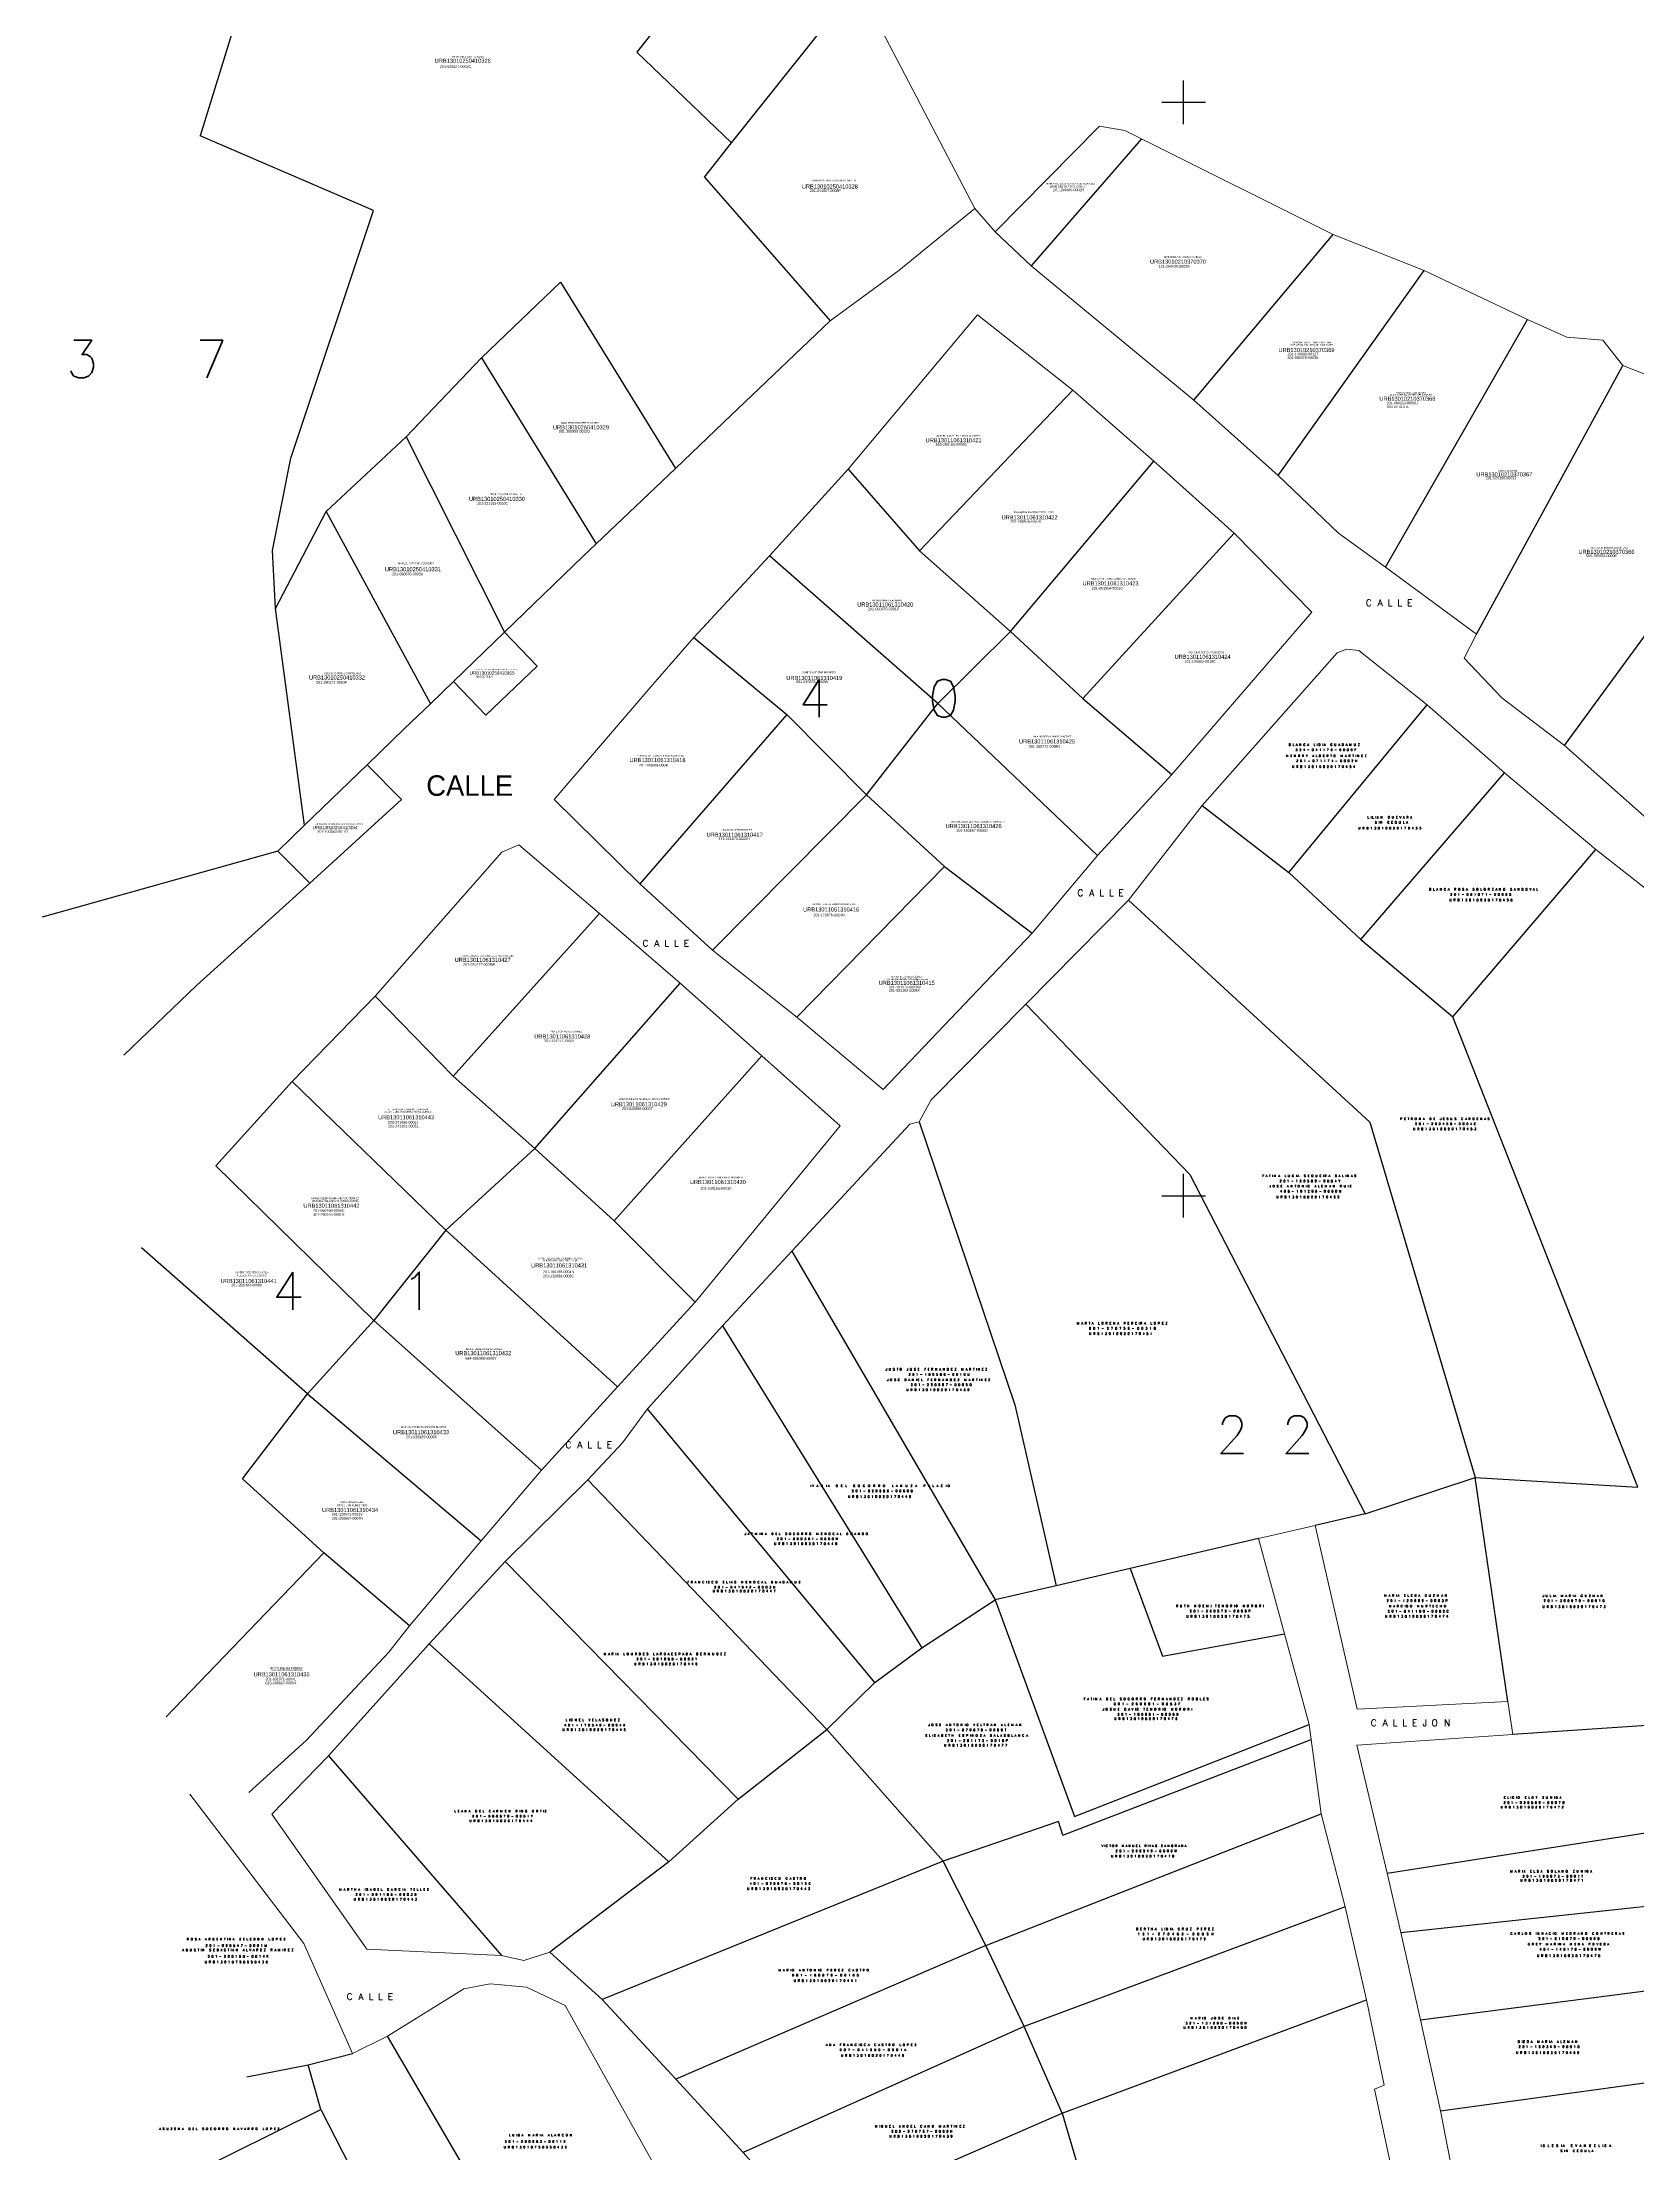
# Model space of a CAD drawing. Header units: metres. Extents: x 619047 to 657292, y 1301217 to 1319844.
# Drawn here: x 648887.1 to 649033, y 1317941.7 to 1318134.8 of the extents above; entities that cross this region are included whole.
import ezdxf

# ---------------------------------------------------------------- set-up
doc = ezdxf.new("R2010")
doc.units = ezdxf.units.M
for name, color, linetype, lineweight in [('101', 3, 'Continuous', 0), ('1ER CEDULA', 7, 'Continuous', 0), ('1ER PROPIETARIO', 150, 'Continuous', 0), ('2DA CEDULA', 7, 'Continuous', 0), ('2DO PROPIETARIO', 7, 'Continuous', 0), ('486', 7, 'Continuous', 0), ('4861', 7, 'Continuous', 0), ('CALLES', 7, 'Continuous', 0), ('NumMZLote', 172, 'Continuous', 0)]:
    doc.layers.add(name, color=color, linetype=linetype, lineweight=lineweight)
doc.layers.add('42', color=7, linetype='Continuous')
doc.layers.add('5', color=7, linetype='Continuous')
doc.styles.add('Style-ENGINEERING', font='ENGINEERING.shx')
doc.styles.add('Style-Txt', font='txt_____.ttf')

# ---------------------------------------------------------------- blocks, each defined once
blk = doc.blocks.new('COORD')
at = {"layer": '42', "color": 2, "linetype": 'Continuous'}
for p, q in [((0, -2), (0, 2)), ((-2, 0), (2, 0))]:
    blk.add_line(p, q, dxfattribs=at)

msp = doc.modelspace()

# ---------------------------------------------------------------- linework, layer by layer
at = {"layer": '486', "color": 7, "linetype": 'Continuous', "lineweight": -3}
for points in [[(648952.61391, 1318148.06793), (648941.47512, 1318133.92837)], [(648907.01768, 1318144.03916), (648901.53325, 1318126.26612)], [(648950.1482, 1318125.63514), (648961.34606, 1318139.72798)], [(648941.47512, 1318133.92837), (648950.1482, 1318125.63514)], [(648909.82635, 1318096.79047), (648917.3826, 1318119.46453), (648901.53325, 1318126.26612)], [(648947.65979, 1318122.5034), (648950.1482, 1318125.63514)], [(648987.63593, 1318126.00841), (648977.54973, 1318114.40433)], [(648947.65979, 1318122.5034), (648959.16873, 1318109.34933)], [(648992.42173, 1318102.09333), (649005.17873, 1318117.25633)], [(649000.12273, 1318095.21833), (649013.49673, 1318113.97233)], [(648927.25854, 1318105.98702), (648934.49523, 1318112.88849), (648945.00171, 1318095.87045)], [(649009.95773, 1318086.83333), (649022.94773, 1318109.46933)], [(648920.36805, 1318098.73988), (648927.25854, 1318105.98702)], [(648927.25854, 1318105.98702), (648937.76502, 1318088.96897)], [(649018.27373, 1318080.69233), (649031.65973, 1318105.27733)], [(648967.3392, 1318088.31669), (648981.34273, 1318103.01333)], [(648913.05479, 1318091.9196), (648920.36805, 1318098.73988)], [(648920.36805, 1318098.73988), (648929.36792, 1318080.87924)], [(649026.31773, 1318070.52933), (649047.27373, 1318099.11133)], [(648908.14992, 1318088.36565), (648909.82635, 1318096.79047)], [(648975.6498, 1318080.94337), (648988.75573, 1318096.53733)], [(648960.79673, 1318095.78933), (648967.3392, 1318088.31669)], [(648908.43046, 1318083.05305), (648913.05479, 1318091.9196)], [(648913.05479, 1318091.9196), (648922.5912, 1318074.33959)], [(648982.27656, 1318074.80928), (648996.10773, 1318089.94033)], [(648908.43046, 1318083.05305), (648908.14992, 1318088.36565)], [(648969.01457, 1318074.34881), (648953.61373, 1318087.87433)], [(648967.3392, 1318088.31669), (648975.6498, 1318080.94337)], [(648911.07791, 1318063.22905), (648908.43046, 1318083.05305)], [(648929.36792, 1318080.87924), (648924.69784, 1318076.37253)], [(648969.01457, 1318074.34881), (648975.6498, 1318080.94337)], [(648975.6498, 1318080.94337), (648982.27656, 1318074.80928)], [(648946.67573, 1318080.40133), (648955.20042, 1318073.34506)], [(648955.20042, 1318073.34506), (648941.75373, 1318057.87133)], [(648955.20042, 1318073.34506), (648962.4725, 1318066.00846)], [(648962.4725, 1318066.00846), (648969.01457, 1318074.34881)], [(648969.01457, 1318074.34881), (648983.61173, 1318060.45833)], [(648982.27656, 1318074.80928), (648990.41473, 1318067.86233)], [(649001.11162, 1318058.9192), (649013.76873, 1318074.23633)], [(648911.07791, 1318063.22905), (648916.79858, 1318068.7496)], [(649007.68832, 1318052.77534), (649020.83973, 1318068.01533)], [(648962.4725, 1318066.00846), (648948.40273, 1318051.79433)], [(648962.4725, 1318066.00846), (648969.61728, 1318059.44781)], [(648993.19773, 1318065.03233), (649001.11162, 1318058.9192)], [(648908.63133, 1318060.86806), (648911.07791, 1318063.22905)], [(648908.63133, 1318060.86806), (648887.09308, 1318054.82482)], [(648911.57573, 1318057.92933), (648908.63133, 1318060.86806)], [(649016.12306, 1318045.71453), (649029.17973, 1318060.99633)], [(648969.61728, 1318059.44781), (648956.10373, 1318045.66833)], [(648969.61728, 1318059.44781), (648977.62373, 1318053.37333)], [(649001.11162, 1318058.9192), (649007.68832, 1318052.77534)], [(648986.44173, 1318056.38733), (649008.5277, 1318036.08437)], [(648924.66315, 1318040.28104), (648938.06573, 1318055.16633)], [(649007.68832, 1318052.77534), (649016.12306, 1318045.71453)], [(648932.15135, 1318033.6533), (648945.45373, 1318048.78833)], [(648917.54673, 1318047.58833), (648924.66315, 1318040.28104)], [(648977.04973, 1318046.86733), (648992.06671, 1318031.27205)], [(649033.02452, 1318002.68484), (649016.12306, 1318045.71453)], [(648939.4002, 1318027.05829), (648952.89973, 1318042.12533)], [(648924.66315, 1318040.28104), (648932.15135, 1318033.6533)], [(648909.96473, 1318039.77833), (648923.99759, 1318026.19526)], [(648967.29073, 1318036.09533), (648976.03562, 1318010.23383)], [(649008.5277, 1318036.08437), (649018.15138, 1318003.57907)], [(648923.99759, 1318026.19526), (648932.15135, 1318033.6533)], [(648932.15135, 1318033.6533), (648939.4002, 1318027.05829)], [(648902.97373, 1318032.06933), (648917.41802, 1318017.94834)], [(648992.06671, 1318031.27205), (649008.08303, 1318000.26419)], [(648939.4002, 1318027.05829), (648946.80073, 1318019.61933)], [(648923.99759, 1318026.19526), (648917.41802, 1318017.94834)], [(648923.99759, 1318026.19526), (648939.70973, 1318011.86933)], [(648911.36257, 1318011.22272), (648896.17573, 1318024.58733)], [(648955.653, 1318024.26631), (648974.23746, 1317992.38798)], [(648917.41802, 1318017.94834), (648911.36257, 1318011.22272)], [(648917.41802, 1318017.94834), (648932.76973, 1318004.25333)], [(648949.32373, 1318017.45233), (648967.55657, 1317987.98733)], [(648905.40126, 1318003.44436), (648911.36257, 1318011.22272)], [(648911.36257, 1318011.22272), (648927.23173, 1317997.77933)], [(648963.24637, 1317984.81799), (648942.45373, 1318009.86133)], [(648976.03562, 1318010.23383), (648979.84367, 1317993.66583)], [(649008.08303, 1318000.26419), (649018.15138, 1318003.57907)], [(649018.15138, 1318003.57907), (649033.02452, 1318002.68484)], [(649021.155, 1317983.07772), (649018.15138, 1318003.57907)], [(648905.40126, 1318003.44436), (648912.84672, 1317996.69399)], [(648958.84228, 1317980.52538), (648936.99073, 1318003.35233)], [(649008.08303, 1318000.26419), (649003.50635, 1317999.19481)], [(648998.34537, 1317997.9889), (648986.61142, 1317995.24717)], [(648912.84672, 1317996.69399), (648898.43873, 1317981.69233)], [(648920.68373, 1317990.01033), (648912.84672, 1317996.69399)], [(648929.42073, 1317995.87733), (648950.75333, 1317974.14895)], [(648986.61142, 1317995.24717), (648979.84367, 1317993.66583)], [(648986.61142, 1317995.24717), (648989.56686, 1317987.22421), (649000.72125, 1317989.28011)], [(648967.55657, 1317987.98733), (648974.23746, 1317992.38798)], [(648979.84367, 1317993.66583), (648974.23746, 1317992.38798)], [(648974.23746, 1317992.38798), (648981.51941, 1317972.58436)], [(648922.47073, 1317988.37333), (648944.40436, 1317968.42243)], [(648963.24637, 1317984.81799), (648967.55657, 1317987.98733)], [(648958.84228, 1317980.52538), (648963.24637, 1317984.81799)], [(648950.75333, 1317974.14895), (648958.84228, 1317980.52538)], [(648958.84228, 1317980.52538), (648969.49583, 1317968.49988)], [(648981.51941, 1317972.58436), (649002.98473, 1317980.98333)], [(649034.76613, 1317980.96418), (649021.59714, 1317980.05993)], [(648980.43775, 1317970.87481), (649003.16664, 1317979.61094)], [(648913.27573, 1317978.12433), (648929.10273, 1317959.85933)], [(648944.40436, 1317968.42243), (648950.75333, 1317974.14895)], [(648973.4092, 1317960.78574), (649004.06673, 1317972.82033)], [(648980.04394, 1317972.11373), (648969.49583, 1317968.49988)], [(648980.43775, 1317970.87481), (648980.04394, 1317972.11373)], [(649010.11073, 1317967.38533), (649036.07467, 1317971.43359)], [(648944.40436, 1317968.42243), (648933.53273, 1317960.16833)], [(648969.49583, 1317968.49988), (648938.31473, 1317955.84833)], [(648973.4092, 1317960.78574), (648969.49583, 1317968.49988)], [(649006.25173, 1317964.29833), (648976.88929, 1317953.36085)], [(649011.34173, 1317961.97033), (649036.34826, 1317964.65284)], [(648973.4092, 1317960.78574), (648945.0365, 1317948.54645)], [(648976.88929, 1317953.36085), (648973.4092, 1317960.78574)], [(648980.37779, 1317945.44549), (649008.20873, 1317955.81233)], [(649013.14273, 1317953.97733), (649034.90595, 1317956.77059)], [(648976.88929, 1317953.36085), (648951.19973, 1317941.85133)], [(648980.37779, 1317945.44549), (648976.88929, 1317953.36085)], [(648930.97423, 1317931.37065), (648918.66573, 1317952.47633)], [(648905.81233, 1317948.7633), (648911.40499, 1317949.86427)], [(648911.40499, 1317949.86427), (648915.47773, 1317950.89033)], [(648912.561, 1317945.77451), (648911.40499, 1317949.86427)], [(649014.97773, 1317945.64333), (649036.32494, 1317948.59278)], [(648892.04773, 1317935.59533), (648912.561, 1317945.77451)], [(648912.561, 1317945.77451), (648917.8962, 1317935.36174)], [(648957.03073, 1317935.26533), (648980.37779, 1317945.44549)], [(648980.37779, 1317945.44549), (648982.81405, 1317937.14566)]]:
    msp.add_lwpolyline(points, dxfattribs=at)
at = {"layer": '4861', "color": 21, "linetype": 'Continuous', "lineweight": 13}
for points in [[(648962.45973, 1318138.66433), (648972.39173, 1318119.63133)], [(648987.63593, 1318126.00841), (648986.11473, 1318126.76733), (648983.78773, 1318127.16433), (648974.24473, 1318117.51033)], [(649005.17873, 1318117.25633), (648987.63593, 1318126.00841)], [(648972.39173, 1318119.63133), (648965.44573, 1318113.95233), (648959.16873, 1318109.34933)], [(648974.24473, 1318117.51033), (648977.54973, 1318114.40433)], [(649013.49673, 1318113.97233), (649005.17873, 1318117.25633)], [(648977.54973, 1318114.40433), (648992.42173, 1318102.09333)], [(649022.94773, 1318109.46933), (649013.49673, 1318113.97233)], [(648960.79673, 1318095.78933), (648972.63773, 1318109.90433)], [(648981.34273, 1318103.01333), (648972.63773, 1318109.90433)], [(648959.16873, 1318109.34933), (648949.40873, 1318100.07333), (648945.00171, 1318095.87045)], [(649031.65973, 1318105.27733), (649029.83273, 1318107.60633), (649026.53673, 1318107.86033), (649022.94773, 1318109.46933)], [(649047.27373, 1318099.11133), (649031.65973, 1318105.27733)], [(648988.75573, 1318096.53733), (648981.34273, 1318103.01333)], [(648992.42173, 1318102.09333), (649000.12273, 1318095.21833)], [(648996.10773, 1318089.94033), (648988.75573, 1318096.53733)], [(648945.00171, 1318095.87045), (648937.76502, 1318088.96897)], [(648953.61373, 1318087.87433), (648960.79673, 1318095.78933)], [(649000.12273, 1318095.21833), (649005.64373, 1318089.94933), (649009.95773, 1318086.83333)], [(648937.76502, 1318088.96897), (648936.56373, 1318087.82333)], [(648990.41473, 1318067.86233), (649003.21773, 1318082.71233), (648996.10773, 1318089.94033)], [(648929.36792, 1318080.87924), (648936.56373, 1318087.82333)], [(648946.67573, 1318080.40133), (648953.61373, 1318087.87433)], [(649009.95773, 1318086.83333), (649018.27373, 1318080.69233)], [(648929.36792, 1318080.87924), (648932.34693, 1318077.79224)], [(648946.67573, 1318080.40133), (648942.93873, 1318076.09433)], [(649013.76873, 1318074.23633), (649007.52161, 1318079.19574), (649006.36973, 1318079.33633), (649005.53973, 1318078.99633), (648993.19773, 1318065.03233)], [(649018.27373, 1318080.69233), (649017.13173, 1318078.49533), (649020.59273, 1318074.88133), (649026.31773, 1318070.52933)], [(648927.67685, 1318073.28553), (648932.34693, 1318077.79224)], [(648922.5912, 1318074.33959), (648924.69784, 1318076.37253)], [(648927.67685, 1318073.28553), (648924.69784, 1318076.37253)], [(648942.93873, 1318076.09433), (648933.93073, 1318065.57333), (648941.75373, 1318057.87133)], [(648920.23098, 1318072.06193), (648922.5912, 1318074.33959)], [(649013.76873, 1318074.23633), (649020.83973, 1318068.01533)], [(648916.79858, 1318068.7496), (648920.23098, 1318072.06193)], [(649026.31773, 1318070.52933), (649035.21473, 1318062.62333)], [(648916.79858, 1318068.7496), (648919.96464, 1318065.5745)], [(648983.61173, 1318060.45833), (648990.41473, 1318067.86233)], [(649020.83973, 1318068.01533), (649029.17973, 1318060.99633)], [(648919.96464, 1318065.5745), (648911.57573, 1318057.92933)], [(648993.19773, 1318065.03233), (648986.44173, 1318056.38733)], [(648938.06573, 1318055.16633), (648930.69273, 1318061.43633), (648929.12173, 1318060.76833), (648917.54673, 1318047.58833)], [(648977.62373, 1318053.37333), (648983.61173, 1318060.45833)], [(649029.17973, 1318060.99633), (649043.24273, 1318049.96833), (649048.92773, 1318044.82033), (649056.02573, 1318038.19233), (649071.01273, 1318023.57933), (649073.05473, 1318021.25433)], [(648911.57573, 1318057.92933), (648901.22073, 1318048.61233), (648894.54273, 1318042.21033)], [(648941.75373, 1318057.87133), (648948.40273, 1318051.79433)], [(648986.44173, 1318056.38733), (648977.04973, 1318046.86733)], [(648945.45373, 1318048.78833), (648938.06573, 1318055.16633)], [(648948.40273, 1318051.79433), (648956.10373, 1318045.66833)], [(648956.10373, 1318045.66833), (648963.99673, 1318039.06033), (648977.62373, 1318053.37333)], [(648952.89973, 1318042.12533), (648945.45373, 1318048.78833)], [(648917.54673, 1318047.58833), (648909.96473, 1318039.77833)], [(648977.04973, 1318046.86733), (648968.39673, 1318038.10433), (648967.29073, 1318036.09533)], [(648960.08673, 1318035.74633), (648952.89973, 1318042.12533)], [(648909.96473, 1318039.77833), (648902.97373, 1318032.06933)], [(648946.80073, 1318019.61933), (648960.08673, 1318035.74633)], [(648967.29073, 1318036.09533), (648966.45573, 1318035.89633), (648955.653, 1318024.26631)], [(648955.653, 1318024.26631), (648949.32373, 1318017.45233)], [(648939.70973, 1318011.86933), (648946.80073, 1318019.61933)], [(648949.32373, 1318017.45233), (648942.45373, 1318009.86133)], [(648932.76973, 1318004.25333), (648939.70973, 1318011.86933)], [(648942.45373, 1318009.86133), (648940.15773, 1318006.73733), (648936.99073, 1318003.35233)], [(648927.23173, 1317997.77933), (648932.76973, 1318004.25333)], [(648936.99073, 1318003.35233), (648929.42073, 1317995.87733)], [(648920.68373, 1317990.01033), (648927.23173, 1317997.77933)], [(649003.50635, 1317999.19481), (648998.34537, 1317997.9889)], [(648998.34537, 1317997.9889), (649000.72125, 1317989.28011)], [(649003.50635, 1317999.19481), (649007.36753, 1317982.38012)], [(648929.42073, 1317995.87733), (648922.47073, 1317988.37333)], [(648905.99373, 1317974.75633), (648911.24673, 1317979.52533), (648918.80073, 1317987.58933), (648920.68373, 1317990.01033)], [(648922.47073, 1317988.37333), (648913.27573, 1317978.12433)], [(649000.72125, 1317989.28011), (649002.98473, 1317980.98333)], [(649007.36753, 1317982.38012), (649021.155, 1317983.07772)], [(649021.59714, 1317980.05993), (649021.155, 1317983.07772)], [(649003.16664, 1317979.61094), (649002.98473, 1317980.98333)], [(649004.06673, 1317972.82033), (649003.16664, 1317979.61094)], [(649021.59714, 1317980.05993), (649007.33073, 1317979.08033)], [(649010.11073, 1317967.38533), (649007.33073, 1317979.08033)], [(648913.27573, 1317978.12433), (648908.09873, 1317972.77333), (648916.79373, 1317960.42333), (648929.10273, 1317959.85933)], [(648915.47773, 1317950.89033), (648911.02373, 1317960.95033), (648900.59273, 1317974.59933)], [(649006.25173, 1317964.29833), (649004.06673, 1317972.82033)], [(649011.34173, 1317961.97033), (649010.11073, 1317967.38533)], [(649008.20873, 1317955.81233), (649006.25173, 1317964.29833)], [(649013.14273, 1317953.97733), (649011.34173, 1317961.97033)], [(648929.10273, 1317959.85933), (648931.14473, 1317959.39033), (648933.53273, 1317960.16833)], [(648933.53273, 1317960.16833), (648938.31473, 1317955.84833)], [(648934.93573, 1317955.28433), (648931.38673, 1317956.96733), (648928.06673, 1317957.27233), (648925.66373, 1317956.79633), (648918.66573, 1317952.47633)], [(648943.93904, 1317939.1117), (648934.93573, 1317955.28433)], [(648945.0365, 1317948.54645), (648938.31473, 1317955.84833)], [(649012.71273, 1317929.98033), (649008.95473, 1317947.62033), (649009.82973, 1317948.01033), (649008.20873, 1317955.81233)], [(649014.97773, 1317945.64333), (649013.14273, 1317953.97733)], [(648918.66573, 1317952.47633), (648915.47773, 1317950.89033)], [(648951.19973, 1317941.85133), (648945.0365, 1317948.54645)], [(649016.78573, 1317936.40833), (649014.97773, 1317945.64333)], [(648957.03073, 1317935.26533), (648951.19973, 1317941.85133)]]:
    msp.add_lwpolyline(points, dxfattribs=at)
at = {"layer": 'CALLES', "color": 21, "linetype": 'Continuous', "lineweight": 13}
msp.add_lwpolyline([(648974.24473, 1318117.51033), (648972.39173, 1318119.63133)], dxfattribs=at)

# ---------------------------------------------------------------- block references
at = {"layer": '5', "color": 2, "linetype": 'Continuous'}
for p in [(648991.48573, 1318129.34733), (648991.48573, 1318029.34733)]:
    msp.add_blockref('COORD', p, dxfattribs=at)

# ---------------------------------------------------------------- texts
at = {"layer": '101', "color": 6, "linetype": 'Continuous', "lineweight": 13, "style": 'Style-ENGINEERING'}
for s, height, p in [('URB13010250410326', 0.375, (648922.98875, 1318132.95901)), ('URB13010250410328', 0.375, (648956.5691, 1318121.46202)), ('URB13010210370357', 0.24, (648979.22538, 1318121.5267)), ('URB13010210370370', 0.375, (648988.41008, 1318114.59024)), ('URB13010210370369', 0.375, (649000.1603, 1318106.51197)), ('URB13010210370368', 0.375, (649009.39261, 1318102.05318)), ('URB13010250410329', 0.375, (648933.80276, 1318099.43559)), ('URB13011061310421', 0.375, (648967.89535, 1318098.25458)), ('URB13010210370367', 0.375, (649018.25773, 1318095.12894)), ('URB13010250410330', 0.375, (648926.11913, 1318092.89026)), ('URB13011061310422', 0.375, (648974.83908, 1318091.19702)), ('URB13010250410331', 0.375, (648918.43549, 1318086.45877)), ('URB13010210370366', 0.375, (649027.59495, 1318088.04734)), ('URB13011061310423', 0.375, (648982.23814, 1318085.16394)), ('URB13011061310420', 0.375, (648961.63461, 1318083.2288)), ('URB13011061310424', 0.375, (648990.66169, 1318078.44787)), ('URB13010250410332', 0.375, (648911.49175, 1318076.55542)), ('URB13010250410355', 0.3, (648926.1842, 1318077.0005)), ('URB13011061310419', 0.375, (648955.1462, 1318076.51273)), ('URB13011061310425', 0.375, (648976.43273, 1318070.70732)), ('URB13011061310418', 0.375, (648940.80341, 1318068.99984)), ('URB13011061310426', 0.375, (648969.71666, 1318062.96676)), ('URB13010250410354', 0.3, (648911.82591, 1318062.86792)), ('URB13011061310417', 0.375, (648947.86098, 1318062.16994)), ('URB13011061310416', 0.375, (648956.68293, 1318055.34004)), ('URB13011061310427', 0.375, (648924.81006, 1318050.72986)), ('URB13011061310415', 0.375, (648963.5982, 1318048.62397)), ('URB13011061310428', 0.375, (648932.09529, 1318043.72921)), ('URB13011061310443', 0.375, (648917.80941, 1318036.33015)), ('URB13011061310429', 0.375, (648939.09594, 1318037.52538)), ('URB13011061310430', 0.375, (648946.32425, 1318030.4109)), ('URB13011061310442', 0.375, (648910.97951, 1318028.2481)), ('URB13011061310431', 0.375, (648931.81071, 1318022.78418)), ('URB13011061310441', 0.375, (648903.40971, 1318021.36128)), ('URB13011061310432', 0.375, (648924.86698, 1318014.75905)), ('URB13011061310433', 0.375, (648919.17539, 1318007.53074)), ('URB13011061310434', 0.375, (648912.68699, 1318000.41626)), ('URB13011061310435', 0.375, (648906.42625, 1317985.39047))]:
    msp.add_text(s, height=height, dxfattribs=at).set_placement(p)
at = {"layer": '101', "linetype": 'Continuous', "lineweight": -3, "char_height": 0.2, "attachment_point": 5, "line_spacing_factor": 1.1, "style": 'Style-Txt'}
for s, insert in [('\\T2.010943;URB13010020170454', (649004.37912, 1318068.58593)), ('\\T2.010943;URB13010020170455', (649010.43279, 1318062.96285)), ('\\T2.010943;URB13010020170456', (649018.76609, 1318056.38993)), ('\\T2.010943;URB13010020170453', (649015.44797, 1318035.45536)), ('\\T2.010943;URB13010020170452', (649002.93536, 1318029.22439)), ('\\T2.010943;URB13010020170451', (648985.81616, 1318016.7371)), ('\\T2.010943;URB13010020170450', (648969.09224, 1318011.59528)), ('\\T2.010943;URB13010020170449', (648963.76378, 1318001.82455)), ('\\T2.010943;URB13010020170448', (648957.00089, 1317997.51859)), ('\\T2.010943;URB13010020170447', (648951.37781, 1317993.1873)), ('\\T2.010943;URB13010020170475', (648994.70971, 1317990.86968)), ('\\T2.010943;URB13010020170474', (649012.89605, 1317990.86968)), ('\\T2.010943;URB13010020170473', (649027.28303, 1317991.7562)), ('\\T2.010943;URB13010020170446', (648944.20966, 1317986.52573)), ('\\T2.010943;URB13010020170445', (648937.6494, 1317980.51005)), ('\\T2.010943;URB13010020170476', (648988.11145, 1317981.51055)), ('\\T2.010943;URB13010020170477', (648972.55934, 1317979.07895)), ('\\T2.010943;URB13010020170472', (649023.44566, 1317973.41788)), ('\\T2.010943;URB13010020170444', (648929.1198, 1317972.17041)), ('\\T2.010943;URB13010020170478', (648987.82017, 1317968.94728)), ('\\T2.010943;URB13010020170471', (649025.24736, 1317966.73097)), ('\\T2.010943;URB13010020170443', (648918.55753, 1317965.00226)), ('\\T2.010943;URB13010020170442', (648954.5313, 1317965.96476)), ('\\T2.010943;URB13010020170479', (648990.7077, 1317961.37385)), ('\\T2.010943;URB13010750550439', (648904.92504, 1317959.25945)), ('\\T2.010943;URB13010020170470', (649026.78578, 1317959.8351)), ('\\T2.010943;URB13010020170441', (648958.78993, 1317957.55548)), ('\\T2.010943;URB13010020170480', (648994.44042, 1317953.26851)), ('\\T2.010943;URB13010020170440', (648963.11455, 1317950.7166)), ('\\T2.010943;URB13010020170469', (649024.86409, 1317950.96989)), ('\\T2.010943;URB13010750550432', (648932.27117, 1317942.33334)), ('\\T2.010943;URB13010020170439', (648967.55049, 1317943.32048))]:
    msp.add_mtext(s, dxfattribs=dict(at, insert=insert))
at = {"layer": '1ER CEDULA', "color": 3, "linetype": 'Continuous', "lineweight": 13, "style": 'Style-ENGINEERING'}
for s, height, p in [('201-020427-0002G', 0.24, (648923.46672, 1318132.49982)), ('201-041067-0008P', 0.24, (648957.30044, 1318121.1385)), ('201-100985-0002R', 0.24, (648979.53135, 1318121.21969)), ('121-260430-0002B', 0.24, (648989.20173, 1318114.23101)), ('201-140680-0012T', 0.24, (649000.99658, 1318106.19752)), ('201-080353-0000U', 0.24, (649010.05168, 1318101.7164)), ('001-300959-0022U', 0.24, (648934.34422, 1318099.13323)), ('569-280166-0000E', 0.24, (648968.80531, 1318097.93553)), ('201-020160-0003J', 0.24, (649019.11838, 1318094.86703)), ('201-221155-0010C', 0.24, (648926.85343, 1318092.54333)), ('201-280976-0007K', 0.24, (648975.65231, 1318090.88832)), ('569-150653-0000E', 0.24, (649028.27796, 1318087.75066)), ('201-090676-0003U', 0.24, (648919.09569, 1318086.08689)), ('201-061064-0001C', 0.24, (648983.0839, 1318084.78608)), ('202-060375-0001P', 0.24, (648962.631, 1318082.89615)), ('SIN CEDULA', 0.192, (648926.7323, 1318076.71985)), ('201-100862-0018C', 0.24, (648991.58059, 1318078.09124)), ('201-280171-0003F', 0.24, (648912.15544, 1318076.17702)), ('201-240378-0003W', 0.24, (648956.04827, 1318076.23334)), ('001-150772-0008N', 0.24, (648977.32602, 1318070.3233)), ('201-100669-0004L', 0.24, (648941.66556, 1318068.60154)), ('201-100884-0010Y', 0.24, (648912.25655, 1318062.53488)), ('441-091073-0000H', 0.24, (648948.937, 1318061.87467)), ('201-150567-0006D', 0.24, (648970.70325, 1318062.63544)), ('201-170676-0004N', 0.24, (648957.62588, 1318054.89153)), ('201-020177-0008W', 0.24, (648925.58513, 1318050.37491)), ('001-191070-0003W', 0.24, (648964.51292, 1318048.30079)), ('201-131271-0002T', 0.24, (648933.00071, 1318043.39177)), ('201-020885-0003T', 0.24, (648940.11198, 1318037.19344)), ('202-271056-0001J', 0.24, (648918.7141, 1318035.94416)), ('201-230154-0001K', 0.24, (648947.30333, 1318029.88997)), ('201-060168-0006C', 0.24, (648911.87511, 1318027.87191)), ('201-281089-0009X', 0.24, (648904.37945, 1318021.04893)), ('201-160188-0004N', 0.24, (648932.88859, 1318022.26618)), ('624-080358-0000Y', 0.24, (648925.80936, 1318014.35409)), ('201-030985-0006F', 0.24, (648920.36379, 1318007.16274)), ('001-120571-0051V', 0.24, (648913.57285, 1318000.09151)), ('615-240667-0000X', 0.24, (648907.51065, 1317984.66775))]:
    msp.add_text(s, height=height, dxfattribs=at).set_placement(p)
at = {"layer": '1ER CEDULA', "color": 140, "linetype": 'Continuous', "lineweight": -3, "char_height": 0.2, "attachment_point": 5, "line_spacing_factor": 1.1, "style": 'Style-Txt'}
for s, insert in [('\\T2.010943;524-041176-0000F', (649004.57727, 1318070.12743)), ('\\T2.010943;SIN CEDULA', (649010.56631, 1318063.49118)), ('\\T2.010943;201-081071-0000S', (649018.74631, 1318056.89926)), ('\\T2.010943;201-200458-0004E', (649015.50945, 1318035.92037)), ('\\T2.010943;201-120580-0004Y', (649003.11846, 1318030.68952)), ('\\T2.213131;001-270756-0031B', (648985.99725, 1318017.21478)), ('\\T2.010943;201-180589-0010U', (648969.215, 1318012.9993)), ('\\T2.010943;201-020686-0008G', (648964.01284, 1318002.34655)), ('\\T2.010943;201-060361-0000W', (648957.17793, 1317997.96143)), ('\\T2.010943;201-041042-0003U', (648951.43751, 1317993.54149)), ('\\T2.010943;201-120669-0003P', (649012.93334, 1317992.31361)), ('\\T2.010943;201-300970-0001Q', (649027.3026, 1317992.29358)), ('\\T2.010943;201-260579-0008P', (648994.91823, 1317991.3623)), ('\\T2.010943;201-281069-0002Y', (648944.296, 1317986.96857)), ('\\T2.213131;001-260681-0053F', (648988.22872, 1317982.86094)), ('\\T2.010943;401-170546-0004X', (648937.71173, 1317980.92756)), ('\\T2.010943;201-070879-0009T', (648972.56273, 1317980.48494)), ('\\T2.010943;201-080679-0001Y', (648929.26577, 1317972.59426)), ('\\T2.010943;201-050559-0007B', (649023.62767, 1317973.83814)), ('\\T2.010943;201-250249-0000W', (648988.16662, 1317969.42205)), ('\\T2.010943;201-160973-0001T', (649025.32515, 1317967.09885)), ('\\T2.010943;201-091185-0003D', (648918.6225, 1317965.43244)), ('\\T2.010943;401-020678-0012G', (648954.67357, 1317966.43927)), ('\\T2.516414;121-270462-0005H', (648990.89542, 1317961.81656)), ('\\T2.010943;201-010870-0006B', (649026.81735, 1317961.40099)), ('\\T2.010943;201-060547-0001M', (648904.9407, 1317960.76186)), ('\\T2.213131;081-180879-0010G', (648958.8352, 1317958.05531)), ('\\T2.010943;321-131260-0000N', (648994.54031, 1317953.66533)), ('\\T2.010943;201-160345-0001G', (649025.00402, 1317951.51736)), ('\\T2.213131;007-041050-0001A', (648963.16781, 1317951.2291)), ('\\T2.010943;202-270757-0000H', (648967.63972, 1317943.76966)), ('\\T2.010943;201-200663-0011X', (648932.26273, 1317942.84123)), ('\\T2.010943;SIN CEDULA', (649027.53765, 1317941.99423))]:
    msp.add_mtext(s, dxfattribs=dict(at, insert=insert))
at = {"layer": '1ER PROPIETARIO', "color": 140, "linetype": 'Continuous', "lineweight": -3, "attachment_point": 5}
for s, insert, char_height, line_spacing_factor, style in [('\\H0.163840;PETRONILA DAVILA RIVAS', (648926.03131, 1318133.50549), 0.16384, 0.75, 'Style-ENGINEERING'), ('\\H0.163840;TERESA DE JESUS CASTILLO DAVILA ', (648959.44795, 1318122.19422), 0.16384, 0.75, 'Style-ENGINEERING'), ('\\H0.131072;AMANDA DEL SOCORRO RODRIGUEZ RODRIGUEZ ', (648981.14608, 1318121.91401), 0.131072, 0.75, 'Style-ENGINEERING'), ('\\H0.163840;MARCELINA MIRANDA VANEGA ', (648991.42332, 1318115.19234), 0.16384, 0.75, 'Style-ENGINEERING'), ('\\H0.163840;SANDRA ISABEL MARTINEZ LIRA ', (649003.19494, 1318107.37892), 0.16384, 0.75, 'Style-ENGINEERING'), ('\\H0.163840;SARA MARIA CARDENAS ', (649012.28195, 1318102.77887), 0.16384, 0.75, 'Style-ENGINEERING'), ('\\H0.163840;JUAN TEODORO PEREZ NUNEZ', (648936.25817, 1318100.02212), 0.16384, 0.75, 'Style-ENGINEERING'), ('\\H0.163840;MANUEL ANGEL ESPINOZA ALVAREZ', (648970.84616, 1318098.83912), 0.16384, 0.75, 'Style-ENGINEERING'), ('\\H0.163840;CARLOTA MENA', (649021.11939, 1318095.64262), 0.16384, 0.75, 'Style-ENGINEERING'), ('\\H0.163840;CECILIO CASTILLO DAVILA ', (648929.48476, 1318093.49895), 0.16384, 0.75, 'Style-ENGINEERING'), ('\\H0.163840;EVA MARIA MARENCO ROBLERO ', (648977.76523, 1318091.85598), 0.16384, 0.75, 'Style-ENGINEERING'), ('\\H0.163840;ANA JULIA IRIGOYEN MORENO', (649030.40667, 1318088.6075), 0.16384, 0.75, 'Style-ENGINEERING'), ('\\H0.163840;MANUEL ANTONIO SEQUEIRA ', (648921.27657, 1318087.1593), 0.16384, 0.75, 'Style-ENGINEERING'), ('\\H0.163840;WILMER ANTONIO COREA CALDERON ', (648985.0687, 1318085.76976), 0.16384, 0.75, 'Style-ENGINEERING'), ('\\H0.163840;REINA ISABEL NAVARRO ', (648964.37555, 1318083.78373), 0.16384, 0.75, 'Style-ENGINEERING'), ('\\H0.163840;ANA JULIA COREA CALDERON ', (648993.52534, 1318079.04289), 0.16384, 0.75, 'Style-ENGINEERING'), ('\\H0.163840;ALBA LUZ ARANA CANTILLANO', (648914.56989, 1318077.11596), 0.16384, 0.75, 'Style-ENGINEERING'), ('\\H0.104858;MERCEDES DE LOS ANGELES BERMUDEZ SEQUEIRA ', (648928.6343, 1318077.45031), 0.1048576, 0.75, 'Style-ENGINEERING'), ('\\H0.163840;JUANITA ANTONIA NAVARRO ', (648958.09713, 1318077.21702), 0.16384, 0.75, 'Style-ENGINEERING'), ('\\H0.163840;ANA MARCELA JAIME SANCHEZ', (648979.47898, 1318071.33901), 0.16384, 0.75, 'Style-ENGINEERING'), ('\\H0.163840;EDELMA DEL CARMEN ROCHA URBINA ', (648943.63434, 1318069.57721), 0.16384, 0.75, 'Style-ENGINEERING'), ('\\T2.010943;BLANCA LIDIA GUADAMUZ ', (649004.43058, 1318070.59072), 0.2, 1.1, 'Style-Txt'), ('\\H0.131072;JAHAIRA DE LOS ANGELES MONTENEGRO RIVAS ', (648914.23698, 1318063.34785), 0.131072, 0.75, 'Style-ENGINEERING'), ('\\H0.163840;CECILIA AUXILIADORA GUADAMUZ AREVALO', (648972.67203, 1318063.53904), 0.16384, 0.75, 'Style-ENGINEERING'), ('\\T2.010943;LILIAM GUEVARA', (649010.41961, 1318063.95448), 0.2, 1.1, 'Style-Txt'), ('\\H0.163840;FRANKLIN JOSE HOOKER ', (648950.61748, 1318062.80229), 0.16384, 0.75, 'Style-ENGINEERING'), ('\\H0.163840;REYNA TEREZA RAMOS RODRIGUEZ ', (648959.52259, 1318056.01134), 0.16384, 0.75, 'Style-ENGINEERING'), ('\\T2.010943;BLANCA ROSA SOLORZANO SANDOVAL ', (649018.99962, 1318057.36256), 0.2, 1.1, 'Style-Txt'), ('\\H0.163840;JAQUELINE DE LOS ANGELES ROJAS MEJIA ', (648927.81818, 1318051.2705), 0.16384, 0.75, 'Style-ENGINEERING'), ('\\H0.163840;MARTHA LORENA COREA ', (648966.1854, 1318049.37256), 0.16384, 0.75, 'Style-ENGINEERING'), ('\\H0.163840;ANA LUCIA REYES GOMEZ', (648935.00953, 1318044.36744), 0.16384, 0.75, 'Style-ENGINEERING'), ('\\H0.163840;SUSANA DE LOS ANGELES REYES GOMEZ ', (648942.1208, 1318038.18512), 0.16384, 0.75, 'Style-ENGINEERING'), ('\\H0.163840;HILARIO DEL CARMEN GUEVARA ', (648920.57878, 1318037.23215), 0.16384, 0.75, 'Style-ENGINEERING'), ('\\T2.010943;PETRONA DE JESUS CARDENAS', (649015.46275, 1318036.38367), 0.2, 1.1, 'Style-Txt'), ('\\H0.163840;MARIO JOSE CORDOBA CHAVARRIA', (648949.168, 1318031.00979), 0.16384, 0.75, 'Style-ENGINEERING'), ('\\T2.010943;FATIMA LUCIA SEQUEIRA SALINAS ', (649003.07177, 1318031.15282), 0.2, 1.1, 'Style-Txt'), ('\\H0.163840;MARIO ALBERTO MIRANDA GUTIERREZ', (648913.88346, 1318029.10114), 0.16384, 0.75, 'Style-ENGINEERING'), ('\\H0.163840;DYAN DEL ROSARIO URBINA ROCHA ', (648934.497, 1318023.61022), 0.16384, 0.75, 'Style-ENGINEERING'), ('\\H0.163840;VLADIMIR DE JESUS AYALA ', (648906.25213, 1318022.33692), 0.16384, 0.75, 'Style-ENGINEERING'), ('\\T2.010943;MARTA LORENA PEREIRA LOPEZ', (648985.95056, 1318017.67807), 0.2, 1.1, 'Style-Txt'), ('\\H0.163840;JUANA IRENE OPORTA GOMEZ ', (648927.48183, 1318015.31374), 0.16384, 0.75, 'Style-ENGINEERING'), ('\\T2.010943;JUSTO JOSE FERNANDEZ MARTINEZ', (648968.96831, 1318013.46259), 0.2, 1.1, 'Style-Txt'), ('\\H0.163840;MARIA MERCEDES JARQUIN BUSTOS', (648921.9722, 1318008.17044), 0.16384, 0.75, 'Style-ENGINEERING'), ('\\T2.516414;IVANIA DEL SOCORRO LANUZA PALACIO', (648963.86615, 1318002.80984), 0.2, 1.1, 'Style-Txt'), ('\\H0.163840;MARIA JOSE PEREZ ', (648915.39748, 1318001.32344), 0.16384, 0.75, 'Style-ENGINEERING'), ('\\T2.010943;JAZMINA DEL SOCORRO MENOCAL OBANDO', (648957.0679, 1317998.42473), 0.2, 1.1, 'Style-Txt'), ('\\T2.010943;FRANCISCO ELIAS MENOCAL GUADAMUZ ', (648951.35749, 1317994.00479), 0.2, 1.1, 'Style-Txt'), ('\\T2.010943;RUTH NOEMI TENORIO NORORI', (648994.84153, 1317991.82559), 0.2, 1.1, 'Style-Txt'), ('\\T2.010943;MARIA ELENA GUZMAN ', (649012.78665, 1317992.77691), 0.2, 1.1, 'Style-Txt'), ('\\T2.010943;JULIA MARIA GUZMAN', (649027.15591, 1317992.75688), 0.2, 1.1, 'Style-Txt'), ('\\T2.010943;MARIA LOURDES LARGAESPADA BERMUDEZ', (648944.11597, 1317987.43187), 0.2, 1.1, 'Style-Txt'), ('\\H0.163840;PAULA ESPINOZA GARCIA ', (648909.42338, 1317985.94773), 0.16384, 0.75, 'Style-ENGINEERING'), ('\\T2.010943;FATIMA DEL SOCORRO FERNANDEZ ROBLES', (648988.14869, 1317983.32424), 0.2, 1.1, 'Style-Txt'), ('\\T2.010943;LIONEL VELASQUEZ ', (648937.5317, 1317981.39086), 0.2, 1.1, 'Style-Txt'), ('\\T2.010943;JOSE ANTONIO VELTRAN ALEMAN', (648972.4827, 1317980.94823), 0.2, 1.1, 'Style-Txt'), ('\\T2.010943;LEANA DEL CARMEN RIOS ORTIZ', (648929.08574, 1317973.05756), 0.2, 1.1, 'Style-Txt'), ('\\T2.010943;ELIGIO ELOY ZUNIGA', (649023.48098, 1317974.30143), 0.2, 1.1, 'Style-Txt'), ('\\T1.758207;VICTOR MANUEL RIVAS ZAMBRANA ', (648987.92325, 1317969.88534), 0.2, 1.1, 'Style-Txt'), ('\\T2.010943;FRANCISCO CASTRO', (648954.49354, 1317966.90257), 0.2, 1.1, 'Style-Txt'), ('\\T2.010943;MARIA ELSA SOLANO ZUNIGA', (649025.17846, 1317967.56214), 0.2, 1.1, 'Style-Txt'), ('\\T2.010943;MARTHA ISABEL GARCIA TELLEZ', (648918.44247, 1317965.89573), 0.2, 1.1, 'Style-Txt'), ('\\T2.010943;ROSA ARGENTINA ZELEDON LOPEZ', (648904.91026, 1317961.34547), 0.2, 1.1, 'Style-Txt'), ('\\T2.010943;BERTHA LIDIA CRUZ PEREZ', (648990.78206, 1317962.27986), 0.2, 1.1, 'Style-Txt'), ('\\T2.010943;CARLOS IGNACIO MEDRANO CONTRERAS', (649026.67065, 1317961.86429), 0.2, 1.1, 'Style-Txt'), ('\\T2.010943;MARIO ANTONIO PEREZ CASTRO', (648958.65517, 1317958.51861), 0.2, 1.1, 'Style-Txt'), ('\\T2.010943;MARIO JOSE DIAZ ', (648994.42694, 1317954.12862), 0.2, 1.1, 'Style-Txt'), ('\\T2.010943;ANA FRANCISCA CASTRO LOPEZ', (648962.98778, 1317951.6924), 0.2, 1.1, 'Style-Txt'), ('\\T2.010943;DIEGA MARIA ALEMAN', (649024.85733, 1317951.98066), 0.2, 1.1, 'Style-Txt'), ('\\T2.010943;ASUZENA DEL SOCORRO NAVARRO LOPEZ', (648903.37685, 1317943.99909), 0.2, 1.1, 'Style-Txt'), ('\\T2.010943;MIGUEL ANGEL CANO MARTINEZ', (648967.4597, 1317944.23295), 0.2, 1.1, 'Style-Txt'), ('\\T2.010943;LUISA MARIA ALARCON ', (648932.75842, 1317943.42484), 0.2, 1.1, 'Style-Txt'), ('\\T2.516414;IGLESIA EVANGELICA', (649027.49096, 1317942.45753), 0.2, 1.1, 'Style-Txt')]:
    msp.add_mtext(s, dxfattribs=dict(at, insert=insert, char_height=char_height, line_spacing_factor=line_spacing_factor, style=style))
at = {"layer": '2DA CEDULA', "color": 3, "linetype": 'Continuous', "lineweight": 13, "style": 'Style-ENGINEERING'}
for s, p in [('201-080378-0003M', (649000.98789, 1318105.87602)), ('SIN CEDULA', (649010.06036, 1318101.37753)), ('201-051162-0006X', (648964.52093, 1318048.00449)), ('202-241161-0005L', (648918.72211, 1318035.5918)), ('401-290165-0001R', (648911.8836, 1318027.50711)), ('201-130686-0006C', (648932.88859, 1318021.88179)), ('201-250667-0007H', (648913.58086, 1317999.72314)), ('201-031071-0004L', (648907.51065, 1317985.02011))]:
    msp.add_text(s, height=0.24, dxfattribs=at).set_placement(p)
at = {"layer": '2DA CEDULA', "color": 140, "linetype": 'Continuous', "lineweight": -3, "char_height": 0.2, "attachment_point": 5, "line_spacing_factor": 1.1, "style": 'Style-Txt'}
for s, insert in [('\\T2.010943;201-071174-0002H', (649004.67727, 1318069.11426)), ('\\T2.010943;408-191265-0000M', (649003.21846, 1318029.75272)), ('\\T2.010943;201-220687-0005Q', (648969.41166, 1318012.04762)), ('\\T2.010943;201-041160-0002C', (649013.03334, 1317991.34227)), ('\\T2.010943;201-180881-0006D', (648988.31385, 1317981.90927)), ('\\T2.010943;201-201172-0018P', (648972.72221, 1317979.51096)), ('\\T2.010943;201-200160-0014K', (648905.10486, 1317959.77375)), ('\\T2.010943;401-140178-0009W', (649026.94735, 1317960.42965))]:
    msp.add_mtext(s, dxfattribs=dict(at, insert=insert))
at = {"layer": '2DO PROPIETARIO', "color": 140, "linetype": 'Continuous', "lineweight": -3, "attachment_point": 5}
for s, insert, char_height, line_spacing_factor, style in [('\\H0.163840;NOE ABSALON JARQUIN GONZALEZ', (649003.19494, 1318107.13563), 0.16384, 0.75, 'Style-ENGINEERING'), ('\\H0.163840;JUAN JOSE MARTINEZ VELASQUEZ', (649012.27326, 1318102.56164), 0.16384, 0.75, 'Style-ENGINEERING'), ('\\T2.010943;HENRRY ALBERTO MARTINEZ', (649004.63058, 1318069.57756), 0.2, 1.1, 'Style-Txt'), ('\\H0.163840;JAVIER DE JESUS SANCHEZ VELEZ', (648966.1854, 1318049.15634), 0.16384, 0.75, 'Style-ENGINEERING'), ('\\H0.163840;ABIGAIL DEL SOCORRO RIVAS QUIROZ', (648920.53874, 1318036.99991), 0.16384, 0.75, 'Style-ENGINEERING'), ('\\H0.163840;MANUELA SALVADORA AVILEZ GARCIA ', (648913.89194, 1318028.86359), 0.16384, 0.75, 'Style-ENGINEERING'), ('\\T2.010943;JOSE ANTONIO ALEMAN RUIZ', (649003.17177, 1318030.21601), 0.2, 1.1, 'Style-Txt'), ('\\H0.163840;MARIO ANTONIO DIAZ PENA ', (648934.497, 1318023.41803), 0.16384, 0.75, 'Style-ENGINEERING'), ('\\H0.163840;NELSON AYALA BUSTOS ', (648906.25213, 1318022.05664), 0.16384, 0.75, 'Style-ENGINEERING'), ('\\T2.010943;JOSE DANIEL FERNANDEZ MARTINEZ', (648969.16496, 1318012.51092), 0.2, 1.1, 'Style-Txt'), ('\\H0.163840;JORGE LUIS NUNEZ RIOS ', (648915.40549, 1318001.02714), 0.16384, 0.75, 'Style-ENGINEERING'), ('\\T2.010943;NARCISO HURTECHO', (649012.98665, 1317991.80557), 0.2, 1.1, 'Style-Txt'), ('\\H0.163840;VICTOR MANUEL ROBLERO', (648909.42338, 1317986.14793), 0.16384, 0.75, 'Style-ENGINEERING'), ('\\T2.010943;JOSUE DAVID TENORIO NORORI', (648988.20382, 1317982.37256), 0.2, 1.1, 'Style-Txt'), ('\\T2.010943;ELIZABETH ESPINOZA SALASBLANCA', (648972.64218, 1317979.97425), 0.2, 1.1, 'Style-Txt'), ('\\T2.010943;GREY MARINA MENA POVEDA', (649026.77065, 1317960.89295), 0.2, 1.1, 'Style-Txt'), ('\\T2.010943;AGUSTIN SEBASTIAN ALVAREZ RAMIREZ', (648905.07443, 1317960.35736), 0.2, 1.1, 'Style-Txt')]:
    msp.add_mtext(s, dxfattribs=dict(at, insert=insert, char_height=char_height, line_spacing_factor=line_spacing_factor, style=style))
at = {"layer": 'CALLES', "color": 7, "linetype": 'Continuous', "lineweight": -3, "style": 'Style-ENGINEERING'}
msp.add_text('CALLE', height=1.875, dxfattribs=at).set_placement((648922.21788, 1318065.91999))
at = {"layer": 'CALLES', "color": 140, "linetype": 'Continuous', "lineweight": -3, "char_height": 0.5971968, "attachment_point": 5, "line_spacing_factor": 1.1, "style": 'Style-Txt'}
for s, insert in [('\\T2.010943;CALLE', (649010.5242, 1318083.5675)), ('\\T2.010943;CALLE', (648984.14047, 1318057.03813)), ('\\T2.010943;CALLE', (648944.36835, 1318052.42877)), ('\\T2.010943;CALLE', (648937.32263, 1318006.56573)), ('\\T2.010943;CALLEJON', (649012.5206, 1317981.1304)), ('\\T2.010943;CALLE', (648917.30487, 1317956.09333))]:
    msp.add_mtext(s, dxfattribs=dict(at, insert=insert))
at = {"layer": 'NumMZLote', "linetype": 'Continuous', "lineweight": -3, "char_height": 3.456, "attachment_point": 5, "line_spacing_factor": 1.1, "style": 'Style-Txt'}
for s, insert in [('\\T21.706897;37', (648901.10417, 1318105.86538)), ('\\T21.706897;40', (648968.08322, 1318074.83133)), ('\\T21.706897;41', (648919.95275, 1318020.63046)), ('\\T2.010943;22', (649000.41214, 1318007.48676))]:
    msp.add_mtext(s, dxfattribs=dict(at, insert=insert))

doc.saveas('drawing.dxf')
